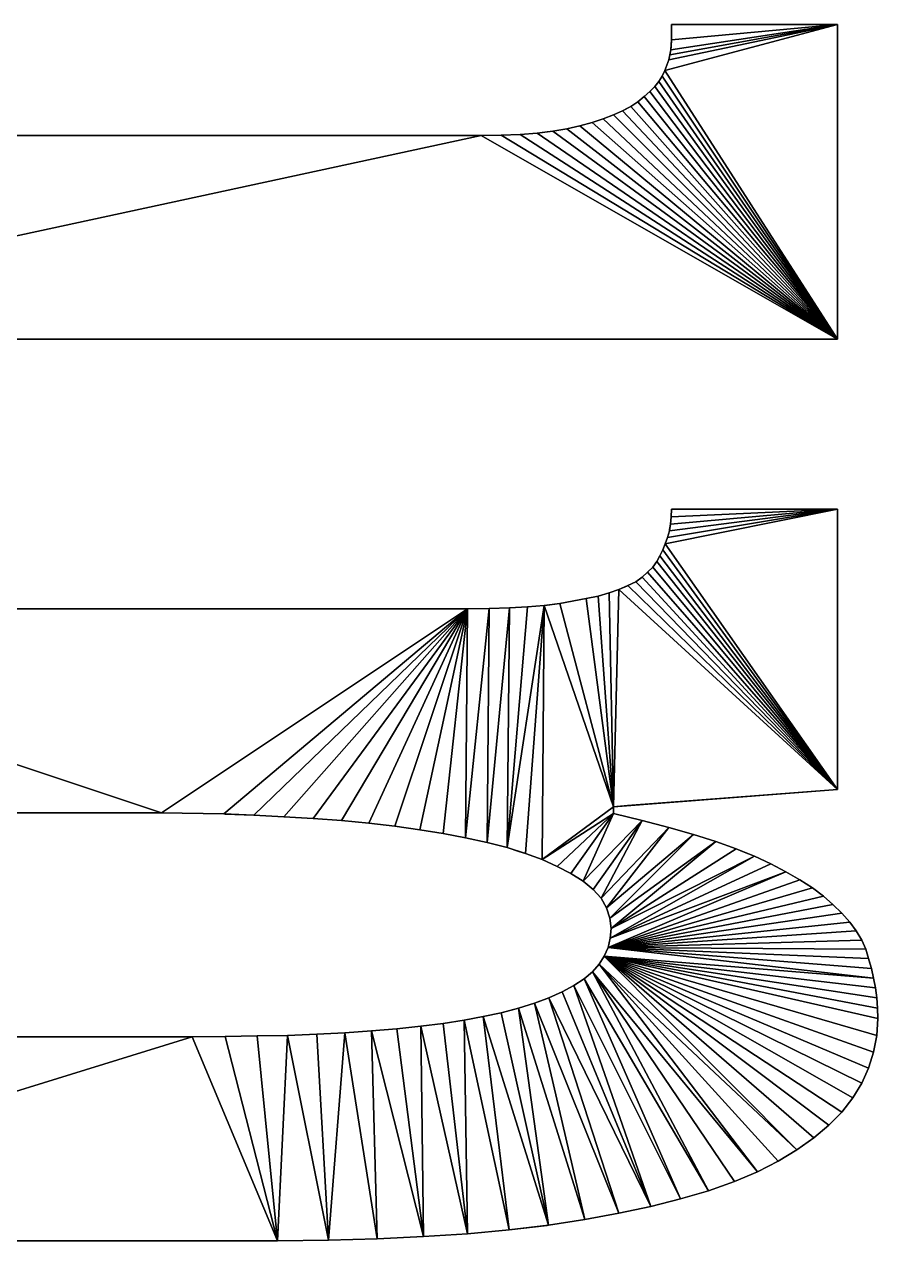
# Model space of a CAD drawing. Header units: inches. Extents: x 62 to 1153, y 3 to 780.
# Drawn here: x 390.467 to 393.183, y 195.683 to 199.551 of the extents above; entities that cross this region are included whole.
import ezdxf

# ---------------------------------------------------------------- set-up
doc = ezdxf.new("R2010")
doc.units = ezdxf.units.IN
doc.header["$MEASUREMENT"] = 0
doc.layers.add('ConstLine', color=6, linetype='Continuous')

msp = doc.modelspace()

# ---------------------------------------------------------------- linework, layer by layer
at = {"layer": 'ConstLine'}
for points in [[(392.5179, 199.4376, 5), (392.5059, 199.4036, 5), (393.0549, 199.5506, 5)], [(393.0549, 199.5506, 5), (392.5059, 199.4036, 5), (393.0549, 198.5496, 5)], [(392.5219, 199.4536, 5), (392.5179, 199.4376, 5), (393.0549, 199.5506, 5)], [(392.5249, 199.4696, 5), (392.5219, 199.4536, 5), (393.0549, 199.5506, 5)], [(392.5269, 199.5016, 5), (392.5249, 199.4696, 5), (393.0549, 199.5506, 5)], [(392.5269, 199.5506, 5), (392.5269, 199.5016, 5), (393.0549, 199.5506, 5)], [(393.0549, 199.5506, 4), (392.5269, 199.5506, 4), (392.5269, 199.5506, 5)], [(393.0549, 199.5506, 4), (392.5269, 199.5506, 5), (393.0549, 199.5506, 5)], [(392.5269, 199.5506, 4), (392.5269, 199.5016, 4), (392.5269, 199.5016, 5)], [(392.5269, 199.5506, 4), (392.5269, 199.5016, 5), (392.5269, 199.5506, 5)], [(393.0549, 199.5506, 4), (393.0549, 199.5506, 5), (393.0549, 198.5496, 4)], [(393.0549, 199.5506, 5), (393.0549, 198.5496, 5), (393.0549, 198.5496, 4)], [(392.5249, 199.4696, 5), (392.5269, 199.5016, 5), (392.5255, 199.4806, 4)], [(392.5255, 199.4806, 4), (392.5249, 199.4696, 4), (392.5249, 199.4696, 5)], [(392.5269, 199.5016, 4), (392.5255, 199.4806, 4), (392.5269, 199.5016, 5)], [(392.5059, 199.4036, 5), (392.5179, 199.4376, 5), (392.5059, 199.4036, 4)], [(392.5179, 199.4376, 5), (392.5179, 199.4376, 4), (392.5059, 199.4036, 4)], [(392.5219, 199.4536, 4), (392.5179, 199.4376, 4), (392.5219, 199.4536, 5)], [(392.5179, 199.4376, 5), (392.5219, 199.4536, 5), (392.5179, 199.4376, 4)], [(392.5249, 199.4696, 5), (392.5249, 199.4696, 4), (392.5219, 199.4536, 5)], [(392.5219, 199.4536, 4), (392.5219, 199.4536, 5), (392.5249, 199.4696, 4)], [(392.4969, 199.3856, 5), (393.0549, 198.5496, 5), (392.5059, 199.4036, 5)], [(392.5059, 199.4036, 4), (392.4969, 199.3856, 4), (392.4969, 199.3856, 5)], [(392.5059, 199.4036, 4), (392.4969, 199.3856, 5), (392.5059, 199.4036, 5)], [(392.4869, 199.3686, 5), (392.4739, 199.3526, 5), (393.0549, 198.5496, 5)], [(392.4739, 199.3526, 5), (392.4869, 199.3686, 5), (392.4739, 199.3526, 4)], [(392.4869, 199.3686, 4), (392.4739, 199.3526, 4), (392.4869, 199.3686, 5)], [(392.4869, 199.3686, 5), (393.0549, 198.5496, 5), (392.4969, 199.3856, 5)], [(392.4969, 199.3856, 4), (392.4869, 199.3686, 5), (392.4969, 199.3856, 5)], [(392.4969, 199.3856, 4), (392.4869, 199.3686, 4), (392.4869, 199.3686, 5)], [(392.4399, 199.3206, 5), (392.4199, 199.3046, 5), (393.0549, 198.5496, 5)], [(392.4399, 199.3206, 4), (392.4199, 199.3046, 4), (392.4399, 199.3206, 5)], [(392.4199, 199.3046, 5), (392.4399, 199.3206, 5), (392.4199, 199.3046, 4)], [(392.4579, 199.3366, 5), (392.4399, 199.3206, 5), (393.0549, 198.5496, 5)], [(392.4399, 199.3206, 5), (392.4579, 199.3366, 5), (392.4399, 199.3206, 4)], [(392.4579, 199.3366, 4), (392.4399, 199.3206, 4), (392.4579, 199.3366, 5)], [(392.4739, 199.3526, 5), (392.4579, 199.3366, 5), (393.0549, 198.5496, 5)], [(392.4739, 199.3526, 5), (392.4739, 199.3526, 4), (392.4579, 199.3366, 5)], [(392.4579, 199.3366, 4), (392.4579, 199.3366, 5), (392.4739, 199.3526, 4)], [(392.3969, 199.2896, 5), (392.3709, 199.2756, 5), (393.0549, 198.5496, 5)], [(392.3709, 199.2756, 5), (392.3969, 199.2896, 5), (392.3869, 199.2842, 4)], [(392.3869, 199.2842, 4), (392.3709, 199.2756, 4), (392.3709, 199.2756, 5)], [(392.3969, 199.2896, 4), (392.3869, 199.2842, 4), (392.3969, 199.2896, 5)], [(392.4199, 199.3046, 5), (392.3969, 199.2896, 5), (393.0549, 198.5496, 5)], [(392.3969, 199.2896, 5), (392.4199, 199.3046, 5), (392.3969, 199.2896, 4)], [(392.4199, 199.3046, 5), (392.4199, 199.3046, 4), (392.3969, 199.2896, 4)], [(392.3089, 199.2506, 5), (392.2739, 199.2386, 5), (393.0549, 198.5496, 5)], [(392.3089, 199.2506, 5), (392.3089, 199.2506, 4), (392.2739, 199.2386, 5)], [(392.2739, 199.2386, 4), (392.2739, 199.2386, 5), (392.3089, 199.2506, 4)], [(392.3419, 199.2626, 5), (392.3089, 199.2506, 5), (393.0549, 198.5496, 5)], [(392.3419, 199.2626, 4), (392.3089, 199.2506, 5), (392.3419, 199.2626, 5)], [(392.3089, 199.2506, 5), (392.3419, 199.2626, 4), (392.3089, 199.2506, 4)], [(392.3709, 199.2756, 5), (392.3419, 199.2626, 5), (393.0549, 198.5496, 5)], [(392.3709, 199.2756, 5), (392.3419, 199.2626, 4), (392.3419, 199.2626, 5)], [(392.3709, 199.2756, 4), (392.3419, 199.2626, 4), (392.3709, 199.2756, 5)], [(392.0989, 199.2046, 5), (392.0449, 199.2006, 5), (393.0549, 198.5496, 5)], [(392.0989, 199.2046, 4), (392.0449, 199.2006, 4), (392.0449, 199.2006, 5)], [(392.0989, 199.2046, 4), (392.0449, 199.2006, 5), (392.0989, 199.2046, 5)], [(392.0989, 199.2046, 5), (393.0549, 198.5496, 5), (392.1489, 199.2106, 5)], [(392.1489, 199.2106, 5), (392.1309, 199.2085, 4), (392.0989, 199.2046, 5)], [(392.0989, 199.2046, 4), (392.0989, 199.2046, 5), (392.1309, 199.2085, 4)], [(392.1489, 199.2106, 4), (392.1309, 199.2085, 4), (392.1489, 199.2106, 5)], [(392.1489, 199.2106, 5), (393.0549, 198.5496, 5), (392.1939, 199.2186, 5)], [(392.1489, 199.2106, 5), (392.1939, 199.2186, 5), (392.1489, 199.2106, 4)], [(392.1939, 199.2186, 5), (392.1939, 199.2186, 4), (392.1489, 199.2106, 4)], [(392.1939, 199.2186, 5), (393.0549, 198.5496, 5), (392.2349, 199.2276, 5)], [(392.2349, 199.2276, 5), (392.2212, 199.2246, 4), (392.1939, 199.2186, 5)], [(392.1939, 199.2186, 4), (392.1939, 199.2186, 5), (392.2212, 199.2246, 4)], [(392.2349, 199.2276, 4), (392.2212, 199.2246, 4), (392.2349, 199.2276, 5)], [(392.2349, 199.2276, 5), (393.0549, 198.5496, 5), (392.2739, 199.2386, 5)], [(392.2739, 199.2386, 5), (392.2349, 199.2276, 4), (392.2349, 199.2276, 5)], [(392.2739, 199.2386, 5), (392.2739, 199.2386, 4), (392.2349, 199.2276, 4)], [(388.9209, 198.5496, 5), (393.0549, 198.5496, 5), (391.9209, 199.1976, 5)], [(391.9209, 199.1976, 5), (388.9209, 199.1976, 5), (388.9209, 198.5496, 5)], [(388.9209, 199.1976, 5), (391.9209, 199.1976, 5), (388.9209, 199.1976, 4)], [(391.9209, 199.1976, 4), (388.9209, 199.1976, 4), (391.9209, 199.1976, 5)], [(391.9849, 199.1986, 5), (391.9209, 199.1976, 5), (393.0549, 198.5496, 5)], [(391.9849, 199.1986, 4), (391.9209, 199.1976, 4), (391.9209, 199.1976, 5)], [(391.9849, 199.1986, 4), (391.9209, 199.1976, 5), (391.9849, 199.1986, 5)], [(392.0449, 199.2006, 5), (391.9849, 199.1986, 5), (393.0549, 198.5496, 5)], [(392.0449, 199.2006, 4), (391.9849, 199.1986, 4), (391.9849, 199.1986, 5)], [(392.0449, 199.2006, 4), (391.9849, 199.1986, 5), (392.0449, 199.2006, 5)], [(393.0549, 198.5496, 4), (393.0549, 198.5496, 5), (388.9209, 198.5496, 5)], [(388.9209, 198.5496, 5), (388.9209, 198.5496, 4), (393.0549, 198.5496, 4)], [(392.5139, 197.9186, 5), (392.5069, 197.8986, 5), (393.0549, 198.0086, 5)], [(393.0549, 198.0086, 5), (392.5069, 197.8986, 5), (393.0549, 197.1176, 5)], [(392.5199, 197.9396, 5), (392.5139, 197.9186, 5), (393.0549, 198.0086, 5)], [(392.5199, 197.9396, 5), (393.0549, 198.0086, 5), (392.5239, 197.9616, 5)], [(392.5239, 197.9616, 5), (393.0549, 198.0086, 5), (392.5259, 197.9846, 5)], [(392.5269, 198.0086, 5), (392.5259, 197.9846, 5), (393.0549, 198.0086, 5)], [(392.5269, 198.0086, 4), (392.5259, 197.9846, 4), (392.5259, 197.9846, 5)], [(392.5269, 198.0086, 4), (392.5259, 197.9846, 5), (392.5269, 198.0086, 5)], [(393.0549, 198.0086, 4), (392.5269, 198.0086, 4), (392.5269, 198.0086, 5)], [(393.0549, 198.0086, 4), (392.5269, 198.0086, 5), (393.0549, 198.0086, 5)], [(393.0549, 198.0086, 5), (393.0549, 197.1176, 5), (393.0549, 198.0086, 4)], [(393.0549, 197.1176, 5), (393.0549, 197.1176, 4), (393.0549, 198.0086, 4)], [(392.5259, 197.9846, 4), (392.5239, 197.9616, 4), (392.5239, 197.9616, 5)], [(392.5259, 197.9846, 4), (392.5239, 197.9616, 5), (392.5259, 197.9846, 5)], [(392.5139, 197.9186, 4), (392.5139, 197.9186, 5), (392.5199, 197.9396, 5)], [(392.5199, 197.9396, 4), (392.5139, 197.9186, 4), (392.5199, 197.9396, 5)], [(392.5199, 197.9396, 5), (392.5239, 197.9616, 5), (392.5208, 197.9446, 4)], [(392.5208, 197.9446, 4), (392.5199, 197.9396, 4), (392.5199, 197.9396, 5)], [(392.5239, 197.9616, 4), (392.5208, 197.9446, 4), (392.5239, 197.9616, 5)], [(392.4989, 197.8796, 5), (393.0549, 197.1176, 5), (392.5069, 197.8986, 5)], [(392.5069, 197.8986, 4), (392.4989, 197.8796, 4), (392.4989, 197.8796, 5)], [(392.5069, 197.8986, 4), (392.4989, 197.8796, 5), (392.5069, 197.8986, 5)], [(392.5139, 197.9186, 4), (392.5069, 197.8986, 5), (392.5139, 197.9186, 5)], [(392.5069, 197.8986, 5), (392.5139, 197.9186, 4), (392.5069, 197.8986, 4)], [(392.4799, 197.8426, 5), (393.0549, 197.1176, 5), (392.4899, 197.8606, 5)], [(392.4899, 197.8606, 4), (392.4799, 197.8426, 5), (392.4899, 197.8606, 5)], [(392.4899, 197.8606, 4), (392.4799, 197.8426, 4), (392.4799, 197.8426, 5)], [(392.4899, 197.8606, 5), (393.0549, 197.1176, 5), (392.4989, 197.8796, 5)], [(392.4899, 197.8606, 4), (392.4899, 197.8606, 5), (392.4989, 197.8796, 5)], [(392.4989, 197.8796, 4), (392.4899, 197.8606, 4), (392.4989, 197.8796, 5)], [(392.4669, 197.8246, 5), (392.4509, 197.8086, 5), (393.0549, 197.1176, 5)], [(392.4669, 197.8246, 5), (392.4669, 197.8246, 4), (392.4509, 197.8086, 5)], [(392.4509, 197.8086, 4), (392.4509, 197.8086, 5), (392.4669, 197.8246, 4)], [(392.4669, 197.8246, 5), (393.0549, 197.1176, 5), (392.4799, 197.8426, 5)], [(392.4669, 197.8246, 4), (392.4669, 197.8246, 5), (392.4799, 197.8426, 5)], [(392.4799, 197.8426, 4), (392.4669, 197.8246, 4), (392.4799, 197.8426, 5)], [(392.3879, 197.7656, 5), (393.0549, 197.1176, 5), (392.4129, 197.7776, 5)], [(392.4129, 197.7776, 4), (392.3879, 197.7656, 5), (392.4129, 197.7776, 5)], [(392.3879, 197.7656, 5), (392.4129, 197.7776, 4), (392.3879, 197.7656, 4)], [(392.4329, 197.7926, 5), (392.4129, 197.7776, 5), (393.0549, 197.1176, 5)], [(392.4329, 197.7926, 5), (392.4129, 197.7776, 4), (392.4129, 197.7776, 5)], [(392.4329, 197.7926, 5), (392.4329, 197.7926, 4), (392.4129, 197.7776, 4)], [(392.4509, 197.8086, 5), (392.4329, 197.7926, 5), (393.0549, 197.1176, 5)], [(392.4509, 197.8086, 4), (392.4329, 197.7926, 5), (392.4509, 197.8086, 5)], [(392.4329, 197.7926, 5), (392.4509, 197.8086, 4), (392.4329, 197.7926, 4)], [(392.2549, 197.7246, 5), (392.3419, 197.0626, 5), (392.2929, 197.7326, 5)], [(392.2929, 197.7326, 5), (392.2929, 197.7326, 4), (392.2549, 197.7246, 5)], [(392.2549, 197.7246, 4), (392.2549, 197.7246, 5), (392.2929, 197.7326, 4)], [(392.2929, 197.7326, 5), (392.3419, 197.0626, 5), (392.3279, 197.7426, 5)], [(392.2929, 197.7326, 5), (392.3279, 197.7426, 5), (392.2929, 197.7326, 4)], [(392.3279, 197.7426, 4), (392.2929, 197.7326, 4), (392.3279, 197.7426, 5)], [(392.3279, 197.7426, 5), (392.3419, 197.0626, 5), (392.3589, 197.7536, 5)], [(392.3279, 197.7426, 5), (392.3589, 197.7536, 5), (392.3279, 197.7426, 4)], [(392.3589, 197.7536, 4), (392.3279, 197.7426, 4), (392.3589, 197.7536, 5)], [(393.0549, 197.1176, 5), (392.3589, 197.7536, 5), (392.3419, 197.0626, 5)], [(392.3589, 197.7536, 5), (393.0549, 197.1176, 5), (392.3879, 197.7656, 5)], [(392.3589, 197.7536, 5), (392.3879, 197.7656, 5), (392.3869, 197.7652, 4)], [(392.3869, 197.7652, 4), (392.3589, 197.7536, 4), (392.3589, 197.7536, 5)], [(392.3879, 197.7656, 4), (392.3869, 197.7652, 4), (392.3879, 197.7656, 5)], [(392.0109, 197.6946, 5), (391.9469, 197.6926, 5), (391.9399, 196.9486, 5)], [(391.9399, 196.9486, 5), (392.0039, 196.9326, 5), (392.0109, 197.6946, 5)], [(392.0109, 197.6946, 4), (391.9469, 197.6926, 4), (391.9469, 197.6926, 5)], [(392.0109, 197.6946, 4), (391.9469, 197.6926, 5), (392.0109, 197.6946, 5)], [(392.0039, 196.9326, 5), (392.0619, 196.9136, 5), (392.1219, 197.7026, 5)], [(392.1219, 197.7026, 5), (392.0689, 197.6986, 5), (392.0039, 196.9326, 5)], [(392.0689, 197.6986, 5), (392.0109, 197.6946, 5), (392.0039, 196.9326, 5)], [(392.0689, 197.6986, 4), (392.0109, 197.6946, 4), (392.0109, 197.6946, 5)], [(392.0689, 197.6986, 4), (392.0109, 197.6946, 5), (392.0689, 197.6986, 5)], [(392.0619, 196.9136, 5), (392.1149, 196.8946, 5), (392.1219, 197.7026, 5)], [(392.1219, 197.7026, 4), (392.0689, 197.6986, 4), (392.0689, 197.6986, 5)], [(392.1219, 197.7026, 4), (392.0689, 197.6986, 5), (392.1219, 197.7026, 5)], [(392.3419, 197.0626, 5), (392.1219, 197.7026, 5), (392.1149, 196.8946, 5)], [(392.1219, 197.7026, 5), (392.3419, 197.0626, 5), (392.1709, 197.7086, 5)], [(392.1709, 197.7086, 5), (392.1309, 197.7037, 4), (392.1219, 197.7026, 5)], [(392.1219, 197.7026, 5), (392.1309, 197.7037, 4), (392.1219, 197.7026, 4)], [(392.1709, 197.7086, 4), (392.1309, 197.7037, 4), (392.1709, 197.7086, 5)], [(392.1709, 197.7086, 5), (392.3419, 197.0626, 5), (392.2549, 197.7246, 5)], [(392.2549, 197.7246, 5), (392.1709, 197.7086, 4), (392.1709, 197.7086, 5)], [(392.2549, 197.7246, 4), (392.1709, 197.7086, 4), (392.2549, 197.7246, 5)], [(388.8519, 197.0436, 5), (390.9039, 197.0436, 5), (388.9559, 197.6916, 5)], [(388.9559, 197.6916, 5), (390.9039, 197.0436, 5), (391.8779, 197.6916, 5)], [(391.8779, 197.6916, 4), (388.9559, 197.6916, 4), (388.9559, 197.6916, 5)], [(391.8779, 197.6916, 4), (388.9559, 197.6916, 5), (391.8779, 197.6916, 5)], [(390.9039, 197.0436, 5), (391.1019, 197.0396, 5), (391.8779, 197.6916, 5)], [(391.1019, 197.0396, 5), (391.1979, 197.0356, 5), (391.8779, 197.6916, 5)], [(391.1979, 197.0356, 5), (391.2929, 197.0306, 5), (391.8779, 197.6916, 5)], [(391.2929, 197.0306, 5), (391.3869, 197.0256, 5), (391.8779, 197.6916, 5)], [(391.3869, 197.0256, 5), (391.4769, 197.0186, 5), (391.8779, 197.6916, 5)], [(391.4769, 197.0186, 5), (391.5639, 197.0106, 5), (391.8779, 197.6916, 5)], [(391.5639, 197.0106, 5), (391.6469, 197.0006, 5), (391.8779, 197.6916, 5)], [(391.6469, 197.0006, 5), (391.7259, 196.9896, 5), (391.8779, 197.6916, 5)], [(391.7259, 196.9896, 5), (391.7999, 196.9776, 5), (391.8779, 197.6916, 5)], [(391.7999, 196.9776, 5), (391.8709, 196.9636, 5), (391.8779, 197.6916, 5)], [(391.8709, 196.9636, 5), (391.9399, 196.9486, 5), (391.9469, 197.6926, 5)], [(391.9469, 197.6926, 5), (391.8779, 197.6916, 5), (391.8709, 196.9636, 5)], [(391.9469, 197.6926, 4), (391.8779, 197.6916, 4), (391.8779, 197.6916, 5)], [(391.9469, 197.6926, 4), (391.8779, 197.6916, 5), (391.9469, 197.6926, 5)], [(393.0549, 197.1176, 5), (392.3419, 197.0626, 5), (392.3863, 197.0661, 4)], [(393.0549, 197.1176, 4), (393.0549, 197.1176, 5), (392.3863, 197.0661, 4)], [(390.9039, 197.0436, 5), (388.8519, 197.0436, 5), (388.8519, 197.0436, 4)], [(388.8519, 197.0436, 4), (390.9039, 197.0436, 4), (390.9039, 197.0436, 5)], [(391.1019, 197.0396, 4), (391.1019, 197.0396, 5), (390.9039, 197.0436, 5)], [(391.1019, 197.0396, 4), (390.9039, 197.0436, 5), (390.9039, 197.0436, 4)], [(391.1019, 197.0396, 4), (391.1069, 197.0394, 4), (391.1019, 197.0396, 5)], [(391.1979, 197.0356, 5), (391.1019, 197.0396, 5), (391.1069, 197.0394, 4)], [(391.1979, 197.0356, 4), (391.1979, 197.0356, 5), (391.1069, 197.0394, 4)], [(392.3419, 197.0406, 5), (392.3419, 197.0626, 5), (392.1149, 196.8946, 5)], [(392.1149, 196.8946, 5), (392.1629, 196.8726, 5), (392.3419, 197.0406, 5)], [(392.1629, 196.8726, 5), (392.2059, 196.8506, 5), (392.3419, 197.0406, 5)], [(392.2059, 196.8506, 5), (392.2459, 196.8256, 5), (392.3419, 197.0406, 5)], [(392.4329, 197.0186, 5), (392.3419, 197.0406, 5), (392.2459, 196.8256, 5)], [(392.352, 197.0634, 4), (392.3863, 197.0661, 4), (392.3419, 197.0626, 5)], [(392.3419, 197.0626, 4), (392.352, 197.0634, 4), (392.3419, 197.0626, 5)], [(392.3419, 197.0406, 5), (392.3419, 197.0406, 4), (392.3419, 197.0626, 5)], [(392.3419, 197.0626, 4), (392.3419, 197.0626, 5), (392.3419, 197.0406, 4)], [(392.4329, 197.0186, 4), (392.3419, 197.0406, 4), (392.3419, 197.0406, 5)], [(392.4329, 197.0186, 4), (392.3419, 197.0406, 5), (392.4329, 197.0186, 5)], [(391.2929, 197.0306, 4), (391.2929, 197.0306, 5), (391.1979, 197.0356, 5)], [(391.2929, 197.0306, 4), (391.1979, 197.0356, 5), (391.1979, 197.0356, 4)], [(391.3869, 197.0256, 4), (391.3869, 197.0256, 5), (391.2929, 197.0306, 5)], [(391.3869, 197.0256, 4), (391.2929, 197.0306, 5), (391.2929, 197.0306, 4)], [(391.4769, 197.0186, 4), (391.4769, 197.0186, 5), (391.3869, 197.0256, 5)], [(391.4769, 197.0186, 4), (391.3869, 197.0256, 5), (391.3869, 197.0256, 4)], [(391.5639, 197.0106, 4), (391.5639, 197.0106, 5), (391.4769, 197.0186, 5)], [(391.5639, 197.0106, 4), (391.4769, 197.0186, 5), (391.4769, 197.0186, 4)], [(391.6469, 197.0006, 4), (391.6469, 197.0006, 5), (391.5639, 197.0106, 5)], [(391.6469, 197.0006, 4), (391.5639, 197.0106, 5), (391.5639, 197.0106, 4)], [(391.7259, 196.9896, 4), (391.7259, 196.9896, 5), (391.6469, 197.0006, 5)], [(391.7259, 196.9896, 4), (391.6469, 197.0006, 5), (391.6469, 197.0006, 4)], [(392.2459, 196.8256, 5), (392.2779, 196.7996, 5), (392.4329, 197.0186, 5)], [(392.2779, 196.7996, 5), (392.3029, 196.7716, 5), (392.4329, 197.0186, 5)], [(392.5179, 196.9966, 5), (392.4329, 197.0186, 5), (392.3029, 196.7716, 5)], [(392.5179, 196.9966, 4), (392.4329, 197.0186, 4), (392.4329, 197.0186, 5)], [(392.5179, 196.9966, 4), (392.4329, 197.0186, 5), (392.5179, 196.9966, 5)], [(391.7999, 196.9776, 4), (391.7999, 196.9776, 5), (391.7259, 196.9896, 5)], [(391.7999, 196.9776, 4), (391.7259, 196.9896, 5), (391.7259, 196.9896, 4)], [(391.8709, 196.9636, 4), (391.8709, 196.9636, 5), (391.7999, 196.9776, 5)], [(391.8709, 196.9636, 4), (391.7999, 196.9776, 5), (391.7999, 196.9776, 4)], [(391.9399, 196.9486, 4), (391.9399, 196.9486, 5), (391.8709, 196.9636, 5)], [(391.9399, 196.9486, 4), (391.8709, 196.9636, 5), (391.8709, 196.9636, 4)], [(392.3029, 196.7716, 5), (392.3199, 196.7406, 5), (392.5179, 196.9966, 5)], [(392.5969, 196.9746, 5), (392.5179, 196.9966, 5), (392.3199, 196.7406, 5)], [(392.3199, 196.7406, 5), (392.3309, 196.7086, 5), (392.5969, 196.9746, 5)], [(392.6679, 196.9516, 5), (392.5969, 196.9746, 5), (392.3309, 196.7086, 5)], [(392.5969, 196.9746, 4), (392.5179, 196.9966, 4), (392.5179, 196.9966, 5)], [(392.5969, 196.9746, 4), (392.5179, 196.9966, 5), (392.5969, 196.9746, 5)], [(392.6679, 196.9516, 4), (392.5969, 196.9746, 4), (392.5969, 196.9746, 5)], [(392.6679, 196.9516, 4), (392.5969, 196.9746, 5), (392.6679, 196.9516, 5)], [(392.0039, 196.9326, 4), (392.0039, 196.9326, 5), (391.9399, 196.9486, 5)], [(392.0039, 196.9326, 4), (391.9399, 196.9486, 5), (391.9399, 196.9486, 4)], [(392.0039, 196.9326, 4), (392.0405, 196.9206, 4), (392.0039, 196.9326, 5)], [(392.0619, 196.9136, 5), (392.0039, 196.9326, 5), (392.0405, 196.9206, 4)], [(392.0619, 196.9136, 4), (392.0619, 196.9136, 5), (392.0405, 196.9206, 4)], [(392.3309, 196.7086, 5), (392.3349, 196.6756, 5), (392.6679, 196.9516, 5)], [(392.7329, 196.9286, 5), (392.6679, 196.9516, 5), (392.3349, 196.6756, 5)], [(392.7909, 196.9056, 5), (392.7329, 196.9286, 5), (392.3349, 196.6756, 5)], [(392.7329, 196.9286, 4), (392.6679, 196.9516, 4), (392.6679, 196.9516, 5)], [(392.7329, 196.9286, 4), (392.6679, 196.9516, 5), (392.7329, 196.9286, 5)], [(392.7329, 196.9286, 5), (392.7909, 196.9056, 5), (392.753, 196.9206, 4)], [(392.753, 196.9206, 4), (392.7329, 196.9286, 4), (392.7329, 196.9286, 5)], [(392.7909, 196.9056, 4), (392.753, 196.9206, 4), (392.7909, 196.9056, 5)], [(392.1149, 196.8946, 4), (392.1149, 196.8946, 5), (392.0619, 196.9136, 5)], [(392.1149, 196.8946, 4), (392.0619, 196.9136, 5), (392.0619, 196.9136, 4)], [(392.1309, 196.8873, 4), (392.1149, 196.8946, 5), (392.1149, 196.8946, 4)], [(392.1149, 196.8946, 5), (392.1309, 196.8873, 4), (392.1629, 196.8726, 5)], [(392.1629, 196.8726, 4), (392.1629, 196.8726, 5), (392.1309, 196.8873, 4)], [(392.8429, 196.8806, 5), (392.7909, 196.9056, 5), (392.3319, 196.6446, 5)], [(392.3349, 196.6756, 5), (392.3319, 196.6446, 5), (392.7909, 196.9056, 5)], [(392.8429, 196.8806, 4), (392.7909, 196.9056, 4), (392.7909, 196.9056, 5)], [(392.8429, 196.8806, 4), (392.7909, 196.9056, 5), (392.8429, 196.8806, 5)], [(392.1629, 196.8726, 4), (392.2059, 196.8506, 4), (392.1629, 196.8726, 5)], [(392.2059, 196.8506, 5), (392.1629, 196.8726, 5), (392.2059, 196.8506, 4)], [(392.2059, 196.8506, 5), (392.2059, 196.8506, 4), (392.2459, 196.8256, 5)], [(392.2459, 196.8256, 4), (392.2459, 196.8256, 5), (392.2059, 196.8506, 4)], [(392.9349, 196.8306, 5), (392.8909, 196.8556, 5), (392.3249, 196.6146, 5)], [(392.3319, 196.6446, 5), (392.3249, 196.6146, 5), (392.8909, 196.8556, 5)], [(392.8909, 196.8556, 5), (392.8429, 196.8806, 5), (392.3319, 196.6446, 5)], [(392.8909, 196.8556, 4), (392.8429, 196.8806, 4), (392.8429, 196.8806, 5)], [(392.8909, 196.8556, 4), (392.8429, 196.8806, 5), (392.8909, 196.8556, 5)], [(392.9349, 196.8306, 4), (392.8909, 196.8556, 4), (392.8909, 196.8556, 5)], [(392.9349, 196.8306, 4), (392.8909, 196.8556, 5), (392.9349, 196.8306, 5)], [(392.2459, 196.8256, 4), (392.2779, 196.7996, 5), (392.2459, 196.8256, 5)], [(392.2779, 196.7996, 4), (392.2779, 196.7996, 5), (392.2459, 196.8256, 4)], [(392.9749, 196.8046, 5), (392.9349, 196.8306, 5), (392.3249, 196.6146, 5)], [(393.0099, 196.7786, 5), (392.9749, 196.8046, 5), (392.3249, 196.6146, 5)], [(392.9749, 196.8046, 4), (392.9349, 196.8306, 4), (392.9349, 196.8306, 5)], [(392.9749, 196.8046, 4), (392.9349, 196.8306, 5), (392.9749, 196.8046, 5)], [(393.0099, 196.7786, 4), (392.9749, 196.8046, 4), (392.9749, 196.8046, 5)], [(393.0099, 196.7786, 4), (392.9749, 196.8046, 5), (393.0099, 196.7786, 5)], [(392.3029, 196.7716, 4), (392.3029, 196.7716, 5), (392.2779, 196.7996, 5)], [(392.2779, 196.7996, 4), (392.3029, 196.7716, 4), (392.2779, 196.7996, 5)], [(392.3029, 196.7716, 5), (392.3029, 196.7716, 4), (392.3199, 196.7406, 5)], [(392.3199, 196.7406, 4), (392.3199, 196.7406, 5), (392.3029, 196.7716, 4)], [(393.0399, 196.7516, 5), (393.0099, 196.7786, 5), (392.3249, 196.6146, 5)], [(393.0399, 196.7516, 4), (393.0099, 196.7786, 4), (393.0099, 196.7786, 5)], [(393.0399, 196.7516, 4), (393.0099, 196.7786, 5), (393.0399, 196.7516, 5)], [(392.3199, 196.7406, 4), (392.3309, 196.7086, 5), (392.3199, 196.7406, 5)], [(392.3199, 196.7406, 4), (392.3309, 196.7086, 4), (392.3309, 196.7086, 5)], [(393.0689, 196.7246, 5), (393.0399, 196.7516, 5), (392.3249, 196.6146, 5)], [(393.0689, 196.7246, 4), (393.0399, 196.7516, 4), (393.0399, 196.7516, 5)], [(393.0689, 196.7246, 4), (393.0399, 196.7516, 5), (393.0689, 196.7246, 5)], [(393.0939, 196.6956, 5), (393.0689, 196.7246, 5), (392.3249, 196.6146, 5)], [(393.1149, 196.6676, 5), (393.0939, 196.6956, 5), (392.3249, 196.6146, 5)], [(392.3349, 196.6756, 4), (392.3349, 196.6756, 5), (392.3309, 196.7086, 5)], [(392.3309, 196.7086, 4), (392.3349, 196.6756, 4), (392.3309, 196.7086, 5)], [(393.0689, 196.7246, 4), (393.0689, 196.7246, 5), (393.0939, 196.6956, 5)], [(393.0689, 196.7246, 4), (393.0939, 196.6956, 5), (393.0939, 196.6956, 4)], [(393.0939, 196.6956, 4), (393.0939, 196.6956, 5), (393.1149, 196.6676, 5)], [(393.0939, 196.6956, 4), (393.1149, 196.6676, 5), (393.1149, 196.6676, 4)], [(393.1319, 196.6386, 5), (393.1149, 196.6676, 5), (392.3249, 196.6146, 5)], [(392.3349, 196.6756, 5), (392.3338, 196.6646, 4), (392.3319, 196.6446, 5)], [(392.3319, 196.6446, 4), (392.3319, 196.6446, 5), (392.3338, 196.6646, 4)], [(392.3349, 196.6756, 4), (392.3338, 196.6646, 4), (392.3349, 196.6756, 5)], [(393.1149, 196.6676, 4), (393.1149, 196.6676, 5), (393.1319, 196.6386, 5)], [(393.1149, 196.6676, 4), (393.1319, 196.6386, 5), (393.1319, 196.6386, 4)], [(392.3249, 196.6146, 4), (392.3129, 196.5876, 4), (392.3249, 196.6146, 5)], [(392.3129, 196.5876, 5), (392.3249, 196.6146, 5), (392.3129, 196.5876, 4)], [(392.3249, 196.6146, 5), (392.3129, 196.5876, 5), (393.1699, 196.5176, 5)], [(392.3319, 196.6446, 5), (392.3319, 196.6446, 4), (392.3249, 196.6146, 5)], [(392.3249, 196.6146, 4), (392.3249, 196.6146, 5), (392.3319, 196.6446, 4)], [(393.1449, 196.6096, 5), (393.1319, 196.6386, 5), (392.3249, 196.6146, 5)], [(393.1699, 196.5176, 5), (393.1629, 196.5486, 5), (392.3249, 196.6146, 5)], [(393.1629, 196.5486, 5), (393.1539, 196.5796, 5), (392.3249, 196.6146, 5)], [(393.1539, 196.5796, 5), (393.1449, 196.6096, 5), (392.3249, 196.6146, 5)], [(393.1319, 196.6386, 4), (393.1319, 196.6386, 5), (393.1449, 196.6096, 5)], [(393.1319, 196.6386, 4), (393.1449, 196.6096, 5), (393.1449, 196.6096, 4)], [(392.3129, 196.5876, 5), (392.3129, 196.5876, 4), (392.2969, 196.5616, 5)], [(392.2969, 196.5616, 4), (392.2969, 196.5616, 5), (392.3129, 196.5876, 4)], [(392.2969, 196.5616, 5), (392.9259, 195.9716, 5), (392.3129, 196.5876, 5)], [(393.1039, 196.1366, 5), (393.1319, 196.1836, 5), (392.3129, 196.5876, 5)], [(393.1319, 196.1836, 5), (393.1539, 196.2316, 5), (392.3129, 196.5876, 5)], [(393.0279, 196.0496, 5), (393.0689, 196.0916, 5), (392.3129, 196.5876, 5)], [(393.0279, 196.0496, 5), (392.3129, 196.5876, 5), (392.9799, 196.0096, 5)], [(392.9799, 196.0096, 5), (392.3129, 196.5876, 5), (392.9259, 195.9716, 5)], [(393.1039, 196.1366, 5), (392.3129, 196.5876, 5), (393.0689, 196.0916, 5)], [(393.1539, 196.2316, 5), (393.1699, 196.2826, 5), (392.3129, 196.5876, 5)], [(393.1699, 196.2826, 5), (393.1799, 196.3356, 5), (392.3129, 196.5876, 5)], [(393.1799, 196.3356, 5), (393.1829, 196.3896, 5), (392.3129, 196.5876, 5)], [(393.1829, 196.3896, 5), (393.1819, 196.4216, 5), (392.3129, 196.5876, 5)], [(393.1819, 196.4216, 5), (393.1799, 196.4546, 5), (392.3129, 196.5876, 5)], [(393.1799, 196.4546, 5), (393.1759, 196.4866, 5), (392.3129, 196.5876, 5)], [(393.1759, 196.4866, 5), (393.1699, 196.5176, 5), (392.3129, 196.5876, 5)], [(393.1449, 196.6096, 4), (393.1449, 196.6096, 5), (393.1539, 196.5796, 5)], [(393.1449, 196.6096, 4), (393.1539, 196.5796, 5), (393.1539, 196.5796, 4)], [(393.1629, 196.5486, 5), (393.1549, 196.5762, 4), (393.1539, 196.5796, 5)], [(393.1539, 196.5796, 4), (393.1539, 196.5796, 5), (393.1549, 196.5762, 4)], [(393.1629, 196.5486, 5), (393.1629, 196.5486, 4), (393.1549, 196.5762, 4)], [(392.2749, 196.5376, 4), (392.2489, 196.5156, 4), (392.2749, 196.5376, 5)], [(392.2489, 196.5156, 5), (392.2749, 196.5376, 5), (392.2489, 196.5156, 4)], [(392.2489, 196.5156, 5), (392.6449, 195.8416, 5), (392.2749, 196.5376, 5)], [(392.2969, 196.5616, 4), (392.2749, 196.5376, 5), (392.2969, 196.5616, 5)], [(392.2969, 196.5616, 4), (392.2749, 196.5376, 4), (392.2749, 196.5376, 5)], [(392.2749, 196.5376, 5), (392.7999, 195.9016, 5), (392.2969, 196.5616, 5)], [(392.7269, 195.8706, 5), (392.2749, 196.5376, 5), (392.6449, 195.8416, 5)], [(392.7999, 195.9016, 5), (392.2749, 196.5376, 5), (392.7269, 195.8706, 5)], [(392.9259, 195.9716, 5), (392.2969, 196.5616, 5), (392.8659, 195.9356, 5)], [(392.8659, 195.9356, 5), (392.2969, 196.5616, 5), (392.7999, 195.9016, 5)], [(393.1629, 196.5486, 4), (393.1629, 196.5486, 5), (393.1699, 196.5176, 5)], [(393.1629, 196.5486, 4), (393.1699, 196.5176, 5), (393.1699, 196.5176, 4)], [(392.2489, 196.5156, 5), (392.2489, 196.5156, 4), (392.2159, 196.4936, 5)], [(392.2159, 196.4936, 4), (392.2159, 196.4936, 5), (392.2489, 196.5156, 4)], [(392.2159, 196.4936, 5), (392.5559, 195.8156, 5), (392.2489, 196.5156, 5)], [(392.5559, 195.8156, 5), (392.6449, 195.8416, 5), (392.2489, 196.5156, 5)], [(393.1699, 196.5176, 4), (393.1699, 196.5176, 5), (393.1759, 196.4866, 5)], [(393.1699, 196.5176, 4), (393.1759, 196.4866, 5), (393.1759, 196.4866, 4)], [(392.1789, 196.4736, 5), (392.1369, 196.4546, 4), (392.1369, 196.4546, 5)], [(392.1789, 196.4736, 5), (392.1789, 196.4736, 4), (392.1369, 196.4546, 4)], [(392.1369, 196.4546, 5), (392.4609, 195.7916, 5), (392.1789, 196.4736, 5)], [(392.2159, 196.4936, 4), (392.1789, 196.4736, 5), (392.2159, 196.4936, 5)], [(392.2159, 196.4936, 4), (392.1789, 196.4736, 4), (392.1789, 196.4736, 5)], [(392.1789, 196.4736, 5), (392.4609, 195.7916, 5), (392.2159, 196.4936, 5)], [(392.5559, 195.8156, 5), (392.2159, 196.4936, 5), (392.4609, 195.7916, 5)], [(393.1759, 196.4866, 4), (393.1759, 196.4866, 5), (393.1799, 196.4546, 5)], [(393.1759, 196.4866, 4), (393.1799, 196.4546, 5), (393.1799, 196.4546, 4)], [(392.0399, 196.4216, 5), (391.9849, 196.4076, 5), (392.1349, 195.7316, 5)], [(391.9849, 196.4076, 5), (392.0399, 196.4216, 5), (391.9888, 196.4086, 4)], [(392.0399, 196.4216, 4), (391.9888, 196.4086, 4), (392.0399, 196.4216, 5)], [(392.0909, 196.4376, 4), (392.0399, 196.4216, 4), (392.0399, 196.4216, 5)], [(392.0909, 196.4376, 4), (392.0399, 196.4216, 5), (392.0909, 196.4376, 5)], [(392.0909, 196.4376, 5), (392.0399, 196.4216, 5), (392.2509, 195.7496, 5)], [(392.1349, 195.7316, 5), (392.2509, 195.7496, 5), (392.0399, 196.4216, 5)], [(392.1369, 196.4546, 5), (392.0909, 196.4376, 5), (392.3589, 195.7696, 5)], [(392.0909, 196.4376, 5), (392.1369, 196.4546, 5), (392.1309, 196.4524, 4)], [(392.0909, 196.4376, 4), (392.0909, 196.4376, 5), (392.1309, 196.4524, 4)], [(392.2509, 195.7496, 5), (392.3589, 195.7696, 5), (392.0909, 196.4376, 5)], [(392.1369, 196.4546, 4), (392.1309, 196.4524, 4), (392.1369, 196.4546, 5)], [(392.3589, 195.7696, 5), (392.4609, 195.7916, 5), (392.1369, 196.4546, 5)], [(393.1799, 196.4546, 4), (393.1799, 196.4546, 5), (393.1819, 196.4216, 5)], [(393.1799, 196.4546, 4), (393.1819, 196.4216, 5), (393.1819, 196.4216, 4)], [(393.1819, 196.4216, 4), (393.1819, 196.4216, 5), (393.1829, 196.3896, 5)], [(393.1819, 196.4216, 4), (393.1829, 196.3896, 5), (393.1829, 196.3896, 4)], [(391.8669, 196.3836, 5), (391.7999, 196.3736, 5), (391.8779, 195.7046, 5)], [(391.8669, 196.3836, 4), (391.7999, 196.3736, 4), (391.7999, 196.3736, 5)], [(391.8669, 196.3836, 4), (391.7999, 196.3736, 5), (391.8669, 196.3836, 5)], [(391.9279, 196.3956, 5), (391.8669, 196.3836, 5), (392.0099, 195.7166, 5)], [(391.9279, 196.3956, 4), (391.8669, 196.3836, 4), (391.8669, 196.3836, 5)], [(391.9279, 196.3956, 4), (391.8669, 196.3836, 5), (391.9279, 196.3956, 5)], [(391.8779, 195.7046, 5), (392.0099, 195.7166, 5), (391.8669, 196.3836, 5)], [(391.9849, 196.4076, 5), (391.9279, 196.3956, 5), (392.1349, 195.7316, 5)], [(391.9849, 196.4076, 4), (391.9279, 196.3956, 4), (391.9279, 196.3956, 5)], [(391.9849, 196.4076, 4), (391.9279, 196.3956, 5), (391.9849, 196.4076, 5)], [(392.0099, 195.7166, 5), (392.1349, 195.7316, 5), (391.9279, 196.3956, 5)], [(391.9888, 196.4086, 4), (391.9849, 196.4076, 4), (391.9849, 196.4076, 5)], [(393.1829, 196.3896, 4), (393.1829, 196.3896, 5), (393.1799, 196.3356, 5)], [(393.1829, 196.3896, 4), (393.1799, 196.3356, 5), (393.1799, 196.3356, 4)], [(391.4869, 196.3436, 5), (391.3979, 196.3396, 5), (391.4349, 195.6846, 5)], [(391.4869, 196.3436, 4), (391.3979, 196.3396, 4), (391.3979, 196.3396, 5)], [(391.4869, 196.3436, 4), (391.3979, 196.3396, 5), (391.4869, 196.3436, 5)], [(391.4349, 195.6846, 5), (391.5899, 195.6886, 5), (391.4869, 196.3436, 5)], [(391.5719, 196.3496, 5), (391.4869, 196.3436, 5), (391.5899, 195.6886, 5)], [(391.5719, 196.3496, 4), (391.4869, 196.3436, 4), (391.4869, 196.3436, 5)], [(391.5719, 196.3496, 4), (391.4869, 196.3436, 5), (391.5719, 196.3496, 5)], [(391.6529, 196.3566, 5), (391.5719, 196.3496, 5), (391.7379, 195.6956, 5)], [(391.6529, 196.3566, 4), (391.5719, 196.3496, 4), (391.5719, 196.3496, 5)], [(391.6529, 196.3566, 4), (391.5719, 196.3496, 5), (391.6529, 196.3566, 5)], [(391.5899, 195.6886, 5), (391.7379, 195.6956, 5), (391.5719, 196.3496, 5)], [(391.7289, 196.3646, 5), (391.6529, 196.3566, 5), (391.7379, 195.6956, 5)], [(391.7289, 196.3646, 4), (391.6529, 196.3566, 4), (391.6529, 196.3566, 5)], [(391.7289, 196.3646, 4), (391.6529, 196.3566, 5), (391.7289, 196.3646, 5)], [(391.7999, 196.3736, 5), (391.7289, 196.3646, 5), (391.8779, 195.7046, 5)], [(391.7999, 196.3736, 4), (391.7289, 196.3646, 4), (391.7289, 196.3646, 5)], [(391.7999, 196.3736, 4), (391.7289, 196.3646, 5), (391.7999, 196.3736, 5)], [(391.7379, 195.6956, 5), (391.8779, 195.7046, 5), (391.7289, 196.3646, 5)], [(391.0019, 196.3306, 5), (387.7519, 196.3306, 5), (388.9019, 195.6826, 5)], [(391.0019, 196.3306, 4), (387.7519, 196.3306, 4), (391.0019, 196.3306, 5)], [(387.7519, 196.3306, 4), (387.7519, 196.3306, 5), (391.0019, 196.3306, 5)], [(391.2729, 195.6826, 5), (391.0019, 196.3306, 5), (388.9019, 195.6826, 5)], [(391.1069, 196.3316, 5), (391.0019, 196.3306, 5), (391.2729, 195.6826, 5)], [(391.1069, 196.3316, 4), (391.0019, 196.3306, 4), (391.0019, 196.3306, 5)], [(391.1069, 196.3316, 4), (391.0019, 196.3306, 5), (391.1069, 196.3316, 5)], [(391.1069, 196.3316, 5), (391.2729, 195.6826, 5), (391.2079, 196.3336, 5)], [(391.2079, 196.3336, 4), (391.1069, 196.3316, 4), (391.1069, 196.3316, 5)], [(391.2079, 196.3336, 4), (391.1069, 196.3316, 5), (391.2079, 196.3336, 5)], [(391.3049, 196.3356, 5), (391.2079, 196.3336, 5), (391.2729, 195.6826, 5)], [(391.3049, 196.3356, 4), (391.2079, 196.3336, 4), (391.2079, 196.3336, 5)], [(391.3049, 196.3356, 4), (391.2079, 196.3336, 5), (391.3049, 196.3356, 5)], [(391.2729, 195.6826, 5), (391.4349, 195.6846, 5), (391.3049, 196.3356, 5)], [(391.3979, 196.3396, 5), (391.3049, 196.3356, 5), (391.4349, 195.6846, 5)], [(391.3979, 196.3396, 4), (391.3049, 196.3356, 4), (391.3049, 196.3356, 5)], [(391.3979, 196.3396, 4), (391.3049, 196.3356, 5), (391.3979, 196.3396, 5)], [(393.1799, 196.3356, 4), (393.1799, 196.3356, 5), (393.1699, 196.2826, 5)], [(393.1799, 196.3356, 4), (393.1699, 196.2826, 5), (393.1699, 196.2826, 4)], [(393.1699, 196.2826, 5), (393.1539, 196.2316, 5), (393.1549, 196.2348, 4)], [(393.1699, 196.2826, 4), (393.1699, 196.2826, 5), (393.1549, 196.2348, 4)], [(393.1539, 196.2316, 4), (393.1539, 196.2316, 5), (393.1319, 196.1836, 5)], [(393.1539, 196.2316, 4), (393.1319, 196.1836, 5), (393.1319, 196.1836, 4)], [(393.1539, 196.2316, 4), (393.1549, 196.2348, 4), (393.1539, 196.2316, 5)], [(393.1319, 196.1836, 4), (393.1319, 196.1836, 5), (393.1039, 196.1366, 5)], [(393.1319, 196.1836, 4), (393.1039, 196.1366, 5), (393.1039, 196.1366, 4)], [(393.1039, 196.1366, 4), (393.1039, 196.1366, 5), (393.0689, 196.0916, 5)], [(393.1039, 196.1366, 4), (393.0689, 196.0916, 5), (393.0689, 196.0916, 4)], [(393.0689, 196.0916, 4), (393.0689, 196.0916, 5), (393.0279, 196.0496, 5)], [(393.0689, 196.0916, 4), (393.0279, 196.0496, 5), (393.0279, 196.0496, 4)], [(393.0279, 196.0496, 4), (393.0279, 196.0496, 5), (392.9799, 196.0096, 5)], [(393.0279, 196.0496, 4), (392.9799, 196.0096, 5), (392.9799, 196.0096, 4)], [(392.9799, 196.0096, 4), (392.9799, 196.0096, 5), (392.9259, 195.9716, 5)], [(392.9799, 196.0096, 4), (392.9259, 195.9716, 5), (392.9259, 195.9716, 4)], [(392.9259, 195.9716, 4), (392.9259, 195.9716, 5), (392.8659, 195.9356, 5)], [(392.9259, 195.9716, 4), (392.8659, 195.9356, 5), (392.8659, 195.9356, 4)], [(392.8659, 195.9356, 4), (392.8659, 195.9356, 5), (392.7999, 195.9016, 5)], [(392.8659, 195.9356, 4), (392.7999, 195.9016, 5), (392.7999, 195.9016, 4)], [(392.7999, 195.9016, 5), (392.7269, 195.8706, 5), (392.7881, 195.8966, 4)], [(392.7269, 195.8706, 4), (392.7881, 195.8966, 4), (392.7269, 195.8706, 5)], [(392.7999, 195.9016, 4), (392.7999, 195.9016, 5), (392.7881, 195.8966, 4)], [(392.6449, 195.8416, 4), (392.6449, 195.8416, 5), (392.5559, 195.8156, 5)], [(392.6449, 195.8416, 4), (392.5559, 195.8156, 5), (392.5559, 195.8156, 4)], [(392.7269, 195.8706, 4), (392.7269, 195.8706, 5), (392.6449, 195.8416, 5)], [(392.7269, 195.8706, 4), (392.6449, 195.8416, 5), (392.6449, 195.8416, 4)], [(392.5559, 195.8156, 4), (392.5559, 195.8156, 5), (392.4609, 195.7916, 5)], [(392.5559, 195.8156, 4), (392.4609, 195.7916, 5), (392.4609, 195.7916, 4)], [(392.3589, 195.7696, 4), (392.3589, 195.7696, 5), (392.2509, 195.7496, 5)], [(392.3589, 195.7696, 4), (392.2509, 195.7496, 5), (392.2509, 195.7496, 4)], [(392.4609, 195.7916, 4), (392.4609, 195.7916, 5), (392.3589, 195.7696, 5)], [(392.4609, 195.7916, 4), (392.3589, 195.7696, 5), (392.3589, 195.7696, 4)], [(392.1349, 195.7316, 5), (392.0099, 195.7166, 5), (392.1309, 195.7311, 4)], [(392.0099, 195.7166, 4), (392.1309, 195.7311, 4), (392.0099, 195.7166, 5)], [(392.1349, 195.7316, 4), (392.1349, 195.7316, 5), (392.1309, 195.7311, 4)], [(392.2509, 195.7496, 4), (392.2509, 195.7496, 5), (392.1349, 195.7316, 5)], [(392.2509, 195.7496, 4), (392.1349, 195.7316, 5), (392.1349, 195.7316, 4)], [(388.9019, 195.6826, 4), (391.2729, 195.6826, 4), (388.9019, 195.6826, 5)], [(391.2729, 195.6826, 5), (388.9019, 195.6826, 5), (391.2729, 195.6826, 4)], [(391.4349, 195.6846, 4), (391.4349, 195.6846, 5), (391.2729, 195.6826, 5)], [(391.4349, 195.6846, 4), (391.2729, 195.6826, 5), (391.2729, 195.6826, 4)], [(391.5899, 195.6886, 4), (391.5899, 195.6886, 5), (391.4349, 195.6846, 5)], [(391.5899, 195.6886, 4), (391.4349, 195.6846, 5), (391.4349, 195.6846, 4)], [(391.7379, 195.6956, 4), (391.7379, 195.6956, 5), (391.5899, 195.6886, 5)], [(391.7379, 195.6956, 4), (391.5899, 195.6886, 5), (391.5899, 195.6886, 4)], [(391.8779, 195.7046, 4), (391.8779, 195.7046, 5), (391.7379, 195.6956, 5)], [(391.8779, 195.7046, 4), (391.7379, 195.6956, 5), (391.7379, 195.6956, 4)], [(392.0099, 195.7166, 4), (392.0099, 195.7166, 5), (391.8779, 195.7046, 5)], [(392.0099, 195.7166, 4), (391.8779, 195.7046, 5), (391.8779, 195.7046, 4)]]:
    msp.add_3dface(points, dxfattribs=at)

doc.saveas('drawing.dxf')
